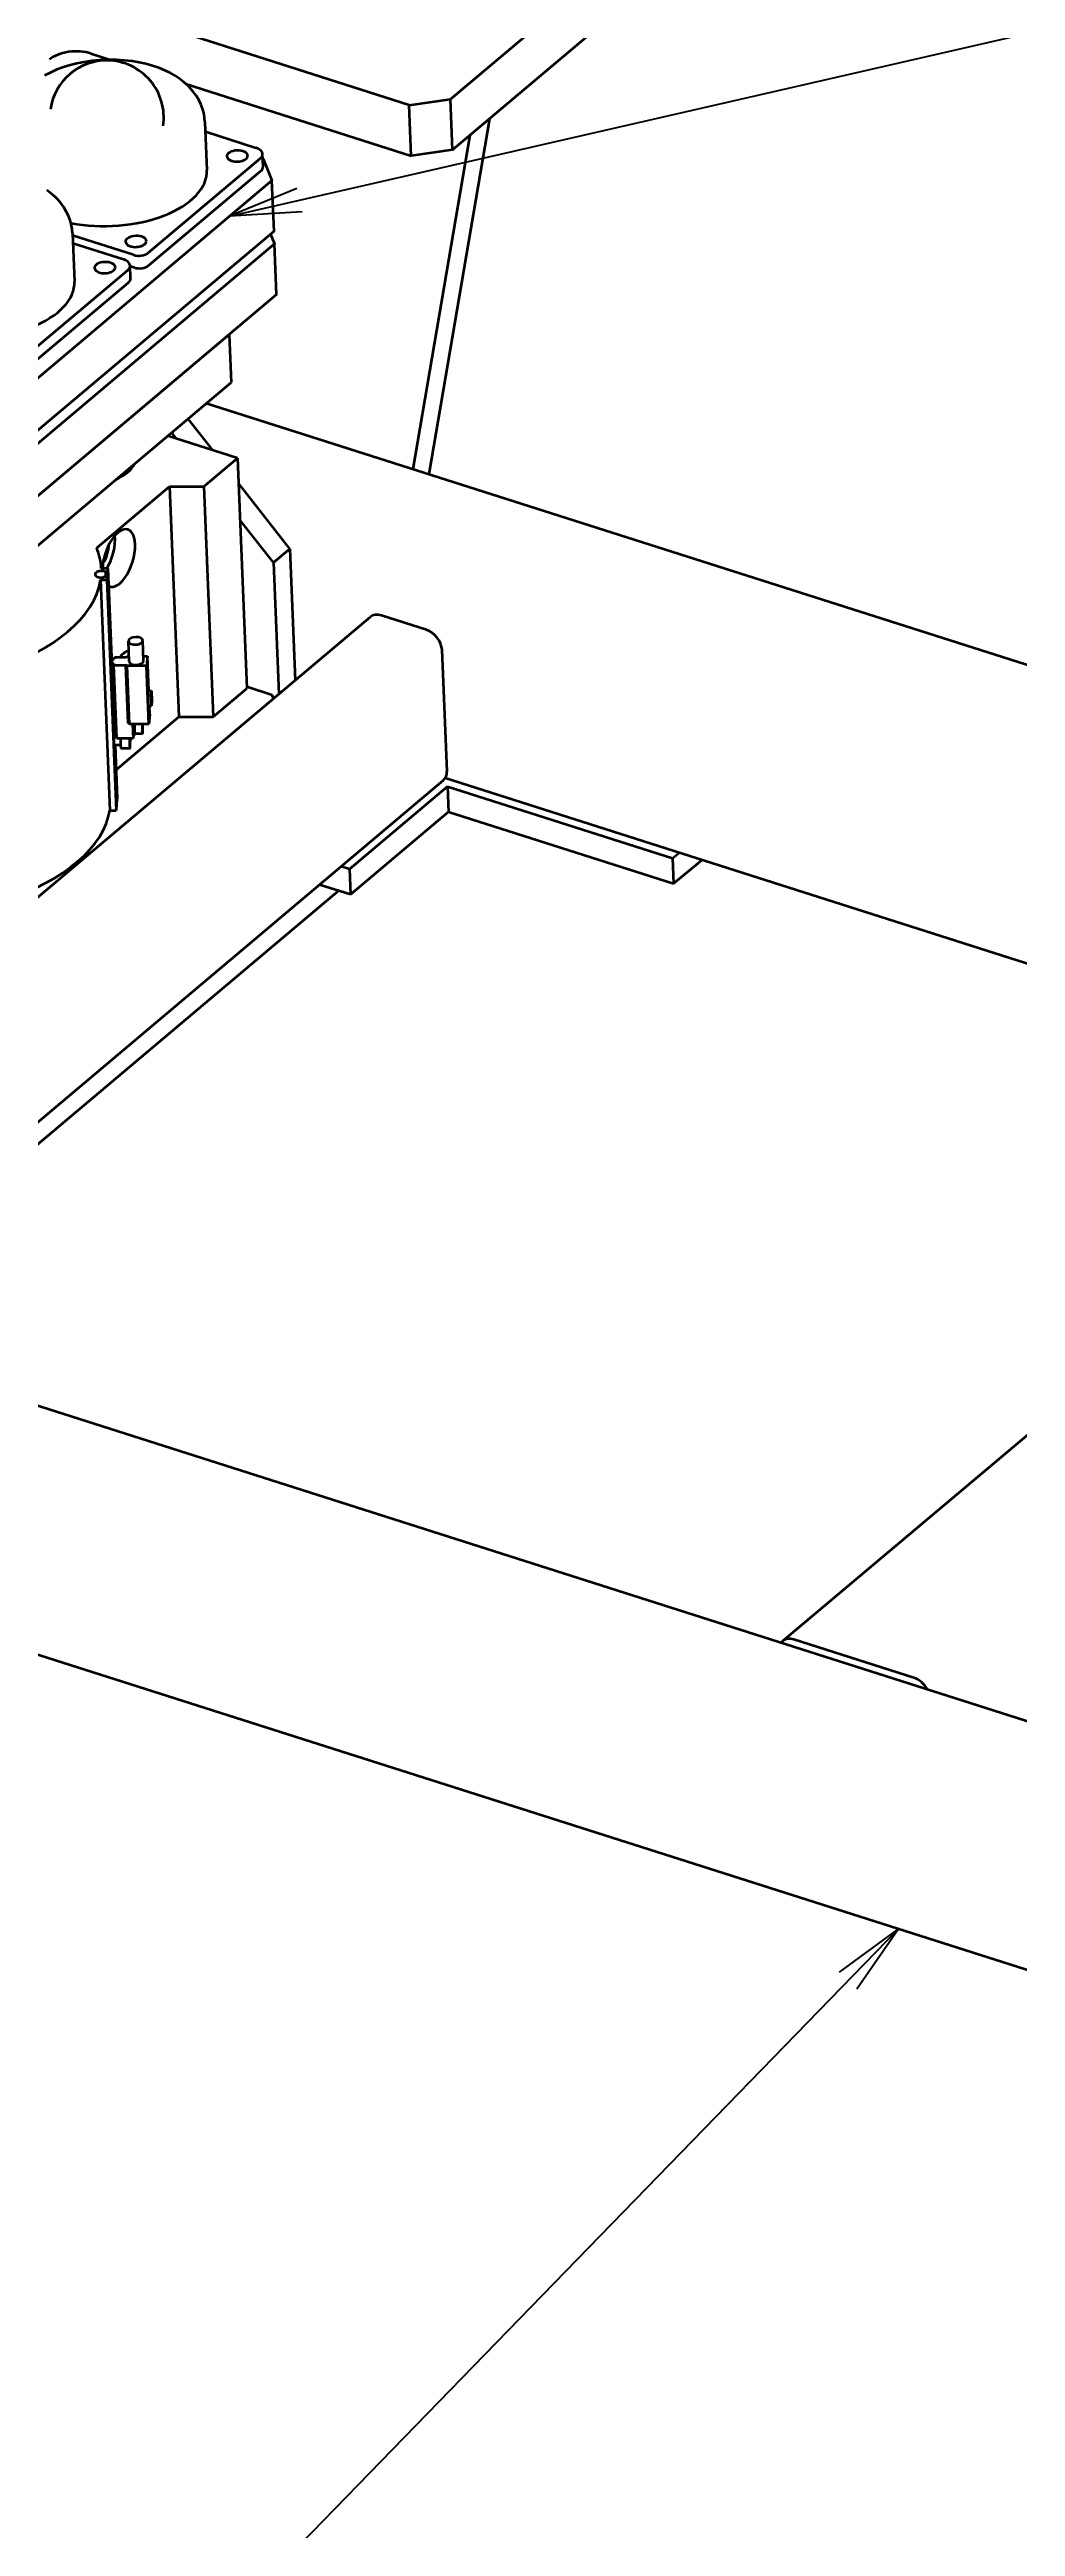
# Model space of a CAD drawing. Extents: x 0 to 18500, y -51 to 3802.
# Drawn here: x 3754 to 4077, y 860 to 1689 of the extents above; entities that cross this region are included whole.
import ezdxf

# ---------------------------------------------------------------- set-up
doc = ezdxf.new("R2010")
doc.units = 0
doc.header["$MEASUREMENT"] = 0
doc.layers.get('0').update_dxf_attribs({"linetype": 'CONTINUOUS'})
doc.layers.get('DEFPOINTS').update_dxf_attribs({"linetype": 'CONTINUOUS'})
doc.layers.add('WORD_DIM', color=253, linetype='CONTINUOUS')
doc.styles.get("Standard").update_dxf_attribs({"font": 'romans.shx', "bigfont": 'bigfont.shx'})
doc.dimstyles.new('1-8', dxfattribs={"dimscale": 8, "dimtxt": 3.5, "dimasz": 3, "dimexe": 1, "dimexo": 0, "dimgap": 1, "dimtad": 3, "dimdsep": 46, "dimtxsty": 'Standard', "dimblk1": 'OPEN', "dimblk2": 'OPEN', "dimsah": 1, "dimcen": 0, "dimclrd": 256, "dimclre": 256, "dimclrt": 3, "dimadec": 0, "dimazin": 0, "dimtfac": 1, "dimtmove": 0, "dimatfit": 3, "dimldrblk": 'OPEN', "dimfxl": 0, "dimtolj": 1, "dimtzin": 0, "dimarcsym": 0})

# ---------------------------------------------------------------- blocks, each defined once
blk = doc.blocks.new('456')
at = {"color": 7, "lineweight": 35}
for p, q in [((5031.04, -2028.92), (5129.45, -1945.99)), ((5031.72, -2045.85), (5130.13, -1962.92)), ((5017.21, -2030.86), (4910.12, -1996.72)), ((4942.6, -2023.79), (5017.89, -2047.79)), ((5044.07, -2035.45), (5023.81, -2154.33)), ((5037.51, -2040.97), (5018.48, -2152.63)), ((4929.94, -2080.31), (4967.39, -2048.75)), ((4930.11, -2084.54), (4967.56, -2052.99)), ((4971.36, -2056.1), (4676.56, -2304.53)), ((4972.04, -2073.03), (4689.32, -2311.28)), ((4972.21, -2077.26), (4690.63, -2314.56)), ((4925.1, -2080.99), (4904.69, -2074.48)), ((4885.66, -2117.63), (4923.11, -2086.07)), ((4972.89, -2094.2), (4691.63, -2331.22)), ((4885.83, -2121.86), (4923.28, -2090.3)), ((4828.01, -2216.28), (4957.03, -2107.56)), ((4828.66, -2232.37), (4957.68, -2123.64)), ((5786.74, -2397.53), (4949.4, -2130.61)), ((4959.82, -2148.96), (4936.47, -2141.52)), ((4959.82, -2148.96), (4962.92, -2226)), ((4912.73, -2178.93), (4937.1, -2158.4)), ((4937.1, -2158.4), (4940.19, -2235.43)), ((4948.62, -2158.4), (4951.71, -2235.44)), ((4977.3, -2179.26), (4960.16, -2157.34)), ((4916.5, -2185.84), (4918.45, -2234.42)), ((4971.83, -2183.86), (4973.6, -2227.89)), ((4977.3, -2179.26), (4979.07, -2223.28)), ((4914.03, -2189.67), (4917.12, -2266.71)), ((4916.11, -2189.67), (4919.2, -2266.71)), ((4916.22, -2188.55), (4919.31, -2265.59)), ((4916.39, -2186.96), (4918.29, -2234.42)), ((4717.22, -2443.94), (5004.27, -2202.05)), ((4917.8, -2217.57), (4918.76, -2241.69)), ((4919.42, -2242.67), (4918.44, -2218.12)), ((5028.21, -2213.04), (5029.84, -2253.67)), ((4919.2, -2253.12), (4940.19, -2235.43)), ((4811.31, -2439.85), (5028.69, -2256.66)), ((5030.05, -2258.75), (4997.24, -2286.39)), ((5359.59, -2361.27), (5029.28, -2255.98)), ((5030.05, -2258.75), (5105.34, -2282.75)), ((5030.38, -2267.21), (4997.58, -2294.86)), ((5030.38, -2267.21), (5105.68, -2291.22)), ((4993.58, -2293.58), (4817.63, -2441.86)), ((5142.21, -2544.46), (5399.16, -2327.92)), ((5431.83, -2637.65), (4769.8, -2426.62)), ((5484.18, -2737.52), (4741.55, -2500.8)), ((5186.03, -2556.77), (5145.87, -2543.97))]:
    blk.add_line(p, q, dxfattribs=at)
at = {"color": 7, "lineweight": 35, "ltscale": 0.170556}
blk.add_line((4910.8, -2013.65), (4917.3, -2015.73), dxfattribs=at)
at = {"color": 7, "lineweight": 35, "ltscale": 0.349223}
for p, q in [((5017.21, -2030.86), (5031.04, -2028.92)), ((5031.72, -2045.85), (5017.89, -2047.79))]:
    blk.add_line(p, q, dxfattribs=at)
at = {"color": 7, "lineweight": 35, "ltscale": 0.423608}
for p, q in [((5031.72, -2045.85), (5031.04, -2028.92)), ((5017.89, -2047.79), (5017.21, -2030.86)), ((4972.04, -2073.03), (4971.36, -2056.1))]:
    blk.add_line(p, q, dxfattribs=at)
at = {"color": 7, "lineweight": 35, "ltscale": 0.402427}
for p, q in [((4948.94, -2036.52), (4949.59, -2052.61)), ((4904.66, -2073.84), (4905.31, -2089.92)), ((4957.03, -2107.56), (4957.68, -2123.64))]:
    blk.add_line(p, q, dxfattribs=at)
at = {"color": 7, "lineweight": 35, "ltscale": 0.44261}
blk.add_line((4949.07, -2039.74), (4965.94, -2045.12), dxfattribs=at)
at = {"color": 7, "lineweight": 35, "ltscale": 0.105902}
for p, q in [((4968.37, -2051.45), (4968.2, -2047.22)), ((4924.09, -2088.77), (4923.92, -2084.54))]:
    blk.add_line(p, q, dxfattribs=at)
at = {"color": 7, "lineweight": 35, "ltscale": 0.005086}
blk.add_line((4968.27, -2048.77), (4968.46, -2048.83), dxfattribs=at)
at = {"color": 7, "lineweight": 35, "ltscale": 0.195764}
blk.add_line((4968.46, -2048.83), (4971.36, -2056.1), dxfattribs=at)
at = {"color": 7, "lineweight": 35, "ltscale": 0.442598}
blk.add_line((4904.79, -2077.06), (4921.66, -2082.43), dxfattribs=at)
at = {"color": 7, "lineweight": 35, "ltscale": 0.088154}
blk.add_line((4970.9, -2073.99), (4972.21, -2077.26), dxfattribs=at)
at = {"color": 7, "lineweight": 35, "ltscale": 0.423607}
blk.add_line((4972.89, -2094.2), (4972.21, -2077.26), dxfattribs=at)
at = {"color": 7, "lineweight": 35, "ltscale": 0.03513}
blk.add_line((4925.27, -2085.22), (4923.93, -2084.8), dxfattribs=at)
at = {"color": 7, "lineweight": 35, "ltscale": 0.334968}
blk.add_line((4951.54, -2146.32), (4943.29, -2135.77), dxfattribs=at)
at = {"color": 7, "lineweight": 35, "ltscale": 0.066525}
blk.add_line((4939.46, -2142.47), (4937.82, -2140.37), dxfattribs=at)
at = {"color": 7, "lineweight": 35, "ltscale": 0.366346}
for p, q in [((4948.62, -2158.4), (4959.82, -2148.96)), ((4951.71, -2235.44), (4962.92, -2226))]:
    blk.add_line(p, q, dxfattribs=at)
at = {"color": 7, "lineweight": 35, "ltscale": 0.288074}
blk.add_line((4937.1, -2158.4), (4948.62, -2158.4), dxfattribs=at)
at = {"color": 7, "lineweight": 35, "ltscale": 0.453782}
blk.add_line((4971.83, -2183.86), (4960.65, -2169.57), dxfattribs=at)
at = {"color": 7, "lineweight": 35, "ltscale": 0.056238}
blk.add_line((4916.5, -2185.84), (4914.25, -2185.84), dxfattribs=at)
at = {"color": 7, "lineweight": 35, "ltscale": 0.028097}
for p, q in [((4916.39, -2186.96), (4916.5, -2185.84)), ((4916.11, -2189.67), (4916.22, -2188.55)), ((4919.2, -2266.71), (4919.31, -2265.59)), ((4919.48, -2263.99), (4919.59, -2262.87))]:
    blk.add_line(p, q, dxfattribs=at)
at = {"color": 7, "lineweight": 35, "ltscale": 0.178731}
blk.add_line((4971.83, -2183.86), (4977.3, -2179.26), dxfattribs=at)
at = {"color": 7, "lineweight": 35, "ltscale": 0.051941}
for p, q in [((4914.03, -2189.67), (4916.11, -2189.67)), ((4917.12, -2266.71), (4919.2, -2266.71))]:
    blk.add_line(p, q, dxfattribs=at)
at = {"color": 7, "lineweight": 35, "ltscale": 0.018262}
blk.add_line((4916.22, -2188.55), (4915.49, -2188.55), dxfattribs=at)
at = {"color": 7, "lineweight": 35, "ltscale": 0.018323}
blk.add_line((4915.66, -2186.96), (4916.39, -2186.96), dxfattribs=at)
at = {"color": 7, "lineweight": 35, "ltscale": 0.03996}
blk.add_line((4915.66, -2186.96), (4915.72, -2188.55), dxfattribs=at)
at = {"color": 7, "lineweight": 35, "ltscale": 0.395154}
blk.add_line((5022.99, -2206.36), (5007.93, -2201.56), dxfattribs=at)
at = {"color": 7, "lineweight": 35, "ltscale": 0.169443}
for p, q in [((4923.61, -2216.89), (4923.34, -2210.12)), ((4928.41, -2216.7), (4928.14, -2209.93))]:
    blk.add_line(p, q, dxfattribs=at)
at = {"color": 7, "lineweight": 35, "ltscale": 0.038801}
blk.add_line((4917.96, -2216.02), (4917.8, -2217.57), dxfattribs=at)
at = {"color": 7, "lineweight": 35, "ltscale": 0.017468}
blk.add_line((4917.8, -2217.57), (4918.5, -2217.57), dxfattribs=at)
at = {"color": 7, "lineweight": 35, "ltscale": 0.017456}
blk.add_line((4917.96, -2216.02), (4918.65, -2216.02), dxfattribs=at)
at = {"color": 7, "lineweight": 35, "ltscale": 0.014049}
for p, q in [((4918.5, -2217.57), (4918.44, -2218.12)), ((4918.71, -2215.46), (4918.65, -2216.02))]:
    blk.add_line(p, q, dxfattribs=at)
at = {"color": 7, "lineweight": 35, "ltscale": 0.099792}
for p, q in [((4918.44, -2218.12), (4922.43, -2218.13)), ((4918.71, -2215.46), (4922.7, -2215.47))]:
    blk.add_line(p, q, dxfattribs=at)
at = {"color": 7, "lineweight": 35, "ltscale": 0.013533}
for p, q in [((4922.9, -2218.39), (4922.43, -2218.13)), ((4923.68, -2237.86), (4923.21, -2237.6))]:
    blk.add_line(p, q, dxfattribs=at)
at = {"color": 7, "lineweight": 35, "ltscale": 0.487149}
for p, q in [((4923.21, -2237.6), (4922.43, -2218.13)), ((4923.68, -2237.86), (4922.9, -2218.39)), ((4930.17, -2237.87), (4929.39, -2218.4))]:
    blk.add_line(p, q, dxfattribs=at)
at = {"color": 7, "lineweight": 35, "ltscale": 0.014743}
blk.add_line((4922.7, -2215.47), (4923.23, -2215.2), dxfattribs=at)
at = {"color": 7, "lineweight": 35, "ltscale": 0.162158}
for p, q in [((4929.39, -2218.4), (4922.9, -2218.39)), ((4930.17, -2237.87), (4923.68, -2237.86))]:
    blk.add_line(p, q, dxfattribs=at)
at = {"color": 7, "lineweight": 35, "ltscale": 0.007813}
blk.add_line((4923.23, -2215.2), (4923.54, -2215.2), dxfattribs=at)
at = {"color": 7, "lineweight": 35, "ltscale": 0.034253}
blk.add_line((4928.35, -2215.2), (4929.72, -2215.2), dxfattribs=at)
at = {"color": 7, "lineweight": 35, "ltscale": 0.080277}
blk.add_line((4929.72, -2215.2), (4929.39, -2218.4), dxfattribs=at)
at = {"color": 7, "lineweight": 35, "ltscale": 0.288971}
blk.add_line((4930.18, -2226.75), (4929.72, -2215.2), dxfattribs=at)
at = {"color": 7, "lineweight": 35, "ltscale": 0.040139}
for p, q in [((4929.9, -2228.35), (4930.07, -2226.75)), ((4930.9, -2228.35), (4931.06, -2226.75)), ((4931.2, -2230.14), (4931.03, -2231.74))]:
    blk.add_line(p, q, dxfattribs=at)
at = {"color": 7, "lineweight": 35, "ltscale": 0.024951}
for p, q in [((4930.07, -2226.75), (4931.06, -2226.75)), ((4929.9, -2228.35), (4930.9, -2228.35)), ((4930.04, -2231.74), (4931.03, -2231.74))]:
    blk.add_line(p, q, dxfattribs=at)
at = {"color": 7, "lineweight": 35, "ltscale": 0.084721}
for p, q in [((4931.06, -2226.75), (4931.2, -2230.14)), ((4930.04, -2231.74), (4929.9, -2228.35)), ((4931.03, -2231.74), (4930.9, -2228.35))]:
    blk.add_line(p, q, dxfattribs=at)
at = {"color": 7, "lineweight": 35, "ltscale": 0.223573}
blk.add_line((4962.89, -2225.35), (4971.41, -2228.07), dxfattribs=at)
at = {"color": 7, "lineweight": 35, "ltscale": 0.010242}
for p, q in [((4918.06, -2234.42), (4918.47, -2234.42)), ((4918.14, -2236.42), (4918.55, -2236.42)), ((4918.7, -2240.05), (4918.29, -2240.05))]:
    blk.add_line(p, q, dxfattribs=at)
at = {"color": 7, "lineweight": 35, "ltscale": 0.080278}
blk.add_line((4930.5, -2234.67), (4930.17, -2237.87), dxfattribs=at)
at = {"color": 7, "lineweight": 35, "ltscale": 0.073495}
blk.add_line((4930.5, -2234.67), (4930.38, -2231.74), dxfattribs=at)
at = {"color": 7, "lineweight": 35, "ltscale": 0.288062}
blk.add_line((4940.19, -2235.43), (4951.71, -2235.44), dxfattribs=at)
at = {"color": 7, "lineweight": 35, "ltscale": 0.033562}
blk.add_line((4971.91, -2229.32), (4971.41, -2228.07), dxfattribs=at)
at = {"color": 7, "lineweight": 35, "ltscale": 0.010229}
blk.add_line((4918.6, -2237.55), (4918.19, -2237.55), dxfattribs=at)
at = {"color": 7, "lineweight": 35, "ltscale": 0.028425}
for p, q in [((4918.37, -2236.42), (4918.42, -2237.55)), ((4918.53, -2236.42), (4918.58, -2237.55))]:
    blk.add_line(p, q, dxfattribs=at)
at = {"color": 7, "lineweight": 35, "ltscale": 0.025696}
blk.add_line((4919.41, -2242.38), (4918.38, -2242.38), dxfattribs=at)
at = {"color": 7, "lineweight": 35, "ltscale": 0.058177}
blk.add_line((4918.52, -2240.05), (4918.61, -2242.38), dxfattribs=at)
at = {"color": 7, "lineweight": 35, "ltscale": 0.058176}
blk.add_line((4918.68, -2240.05), (4918.77, -2242.38), dxfattribs=at)
at = {"color": 7, "lineweight": 35, "ltscale": 0.015454}
blk.add_line((4918.76, -2241.69), (4919.38, -2241.69), dxfattribs=at)
at = {"color": 7, "lineweight": 35, "ltscale": 0.00393}
blk.add_line((4918.8, -2241.69), (4918.81, -2241.85), dxfattribs=at)
at = {"color": 7, "lineweight": 35, "ltscale": 0.01449}
blk.add_line((4918.81, -2241.85), (4919.39, -2241.85), dxfattribs=at)
at = {"color": 7, "lineweight": 35, "ltscale": 0.137219}
blk.add_line((4924.91, -2242.68), (4919.42, -2242.67), dxfattribs=at)
at = {"color": 7, "lineweight": 35, "ltscale": 0.120423}
blk.add_line((4924.72, -2237.86), (4924.91, -2242.68), dxfattribs=at)
at = {"color": 7, "lineweight": 35, "ltscale": 0.034442}
blk.add_line((4925.05, -2241.31), (4924.91, -2242.68), dxfattribs=at)
at = {"color": 7, "lineweight": 35, "ltscale": 0.012476}
blk.add_line((4925.54, -2241.31), (4925.04, -2241.31), dxfattribs=at)
at = {"color": 7, "lineweight": 35, "ltscale": 0.062378}
blk.add_line((4928.04, -2241.16), (4925.54, -2241.16), dxfattribs=at)
at = {"color": 7, "lineweight": 35, "ltscale": 0.055908}
blk.add_line((4920.72, -2244.88), (4918.48, -2244.88), dxfattribs=at)
at = {"color": 7, "lineweight": 35, "ltscale": 0.478238}
blk.add_line((4918.71, -2244.88), (4919.48, -2263.99), dxfattribs=at)
at = {"color": 7, "lineweight": 35, "ltscale": 0.450266}
blk.add_line((4918.87, -2244.88), (4919.59, -2262.87), dxfattribs=at)
at = {"color": 7, "lineweight": 35, "ltscale": 0.074841}
blk.add_line((4923.84, -2245.98), (4920.85, -2245.98), dxfattribs=at)
at = {"color": 7, "lineweight": 35, "ltscale": 0.211804}
for p, q in [((5030.05, -2258.75), (5030.38, -2267.21)), ((5105.34, -2282.75), (5105.68, -2291.22))]:
    blk.add_line(p, q, dxfattribs=at)
at = {"color": 7, "lineweight": 35, "ltscale": 0.005737}
blk.add_line((4919.25, -2263.99), (4919.48, -2263.99), dxfattribs=at)
at = {"color": 7, "lineweight": 35, "ltscale": 0.073081}
blk.add_line((4997.24, -2286.39), (4994.46, -2285.5), dxfattribs=at)
at = {"color": 7, "lineweight": 35, "ltscale": 0.071119}
blk.add_line((5105.34, -2282.75), (5107.52, -2280.92), dxfattribs=at)
at = {"color": 7, "lineweight": 35, "ltscale": 0.306357}
blk.add_line((5105.68, -2291.22), (5115.05, -2283.32), dxfattribs=at)
at = {"color": 7, "lineweight": 35, "ltscale": 0.270798}
blk.add_line((4997.58, -2294.86), (4987.26, -2291.57), dxfattribs=at)
at = {"color": 7, "lineweight": 35, "ltscale": 0.211805}
blk.add_line((4997.24, -2286.39), (4997.58, -2294.86), dxfattribs=at)
at = {"color": 7, "lineweight": 35}
for points in [[(4943.2, -2024.34), (4941.9, -2023.18), (4940.36, -2022.01), (4938.85, -2021.03), (4937.27, -2020.13), (4935.28, -2019.18), (4933.55, -2018.47), (4931.38, -2017.73), (4929.16, -2017.11), (4926.89, -2016.61), (4924.57, -2016.22), (4921.92, -2015.92), (4919.37, -2015.76), (4916.5, -2015.73), (4913.63, -2015.86), (4911.09, -2016.11), (4908.58, -2016.48), (4906.1, -2016.97), (4903.83, -2017.55), (4901.6, -2018.23), (4899.44, -2019.03), (4897.35, -2019.95), (4895.31, -2020.99)], [(4948.94, -2036.52), (4948.81, -2035), (4948.52, -2033.41), (4948.13, -2032.03), (4947.58, -2030.58), (4946.87, -2029.1), (4946.02, -2027.71), (4945.16, -2026.51), (4944.01, -2025.17), (4943.2, -2024.34)], [(4898.92, -2061.66), (4897.61, -2060.5), (4896.08, -2059.33)], [(4904.66, -2073.84), (4904.53, -2072.32), (4904.24, -2070.73), (4903.85, -2069.35), (4903.3, -2067.9), (4902.58, -2066.42), (4901.74, -2065.03), (4900.87, -2063.83), (4899.73, -2062.48), (4898.92, -2061.66)]]:
    blk.add_lwpolyline(points, dxfattribs=at)
for start, end in [(89.24283, 171.59255), (351.59255, 89.24283)]:
    blk.add_arc((4916.11, -2035), 19.05, start, end, dxfattribs=at)
for centre, major_axis, ratio, start_param, end_param in [((4905.33, -2018.26), (9.99, 0.4), 0.531249, 0.970691, 2.541488), ((4963.21, -2047.42), (5, 0.2), 0.531249, 0.000047, 0.970691), ((4916.87, -2053.92), (-32.72, -1.31), 0.531249, 1.150039, 3.141581), ((4959.75, -2047.9), (3.5, 0.14), 0.531249, 0.000022, 3.141614), ((4959.75, -2047.9), (3.5, 0.14), 0.531249, 3.141614, 5.68308), ((4959.75, -2047.9), (3.5, 0.14), 0.531249, 5.68308, 6.283207), ((4963.21, -2047.42), (5, 0.2), 0.531249, 5.68308, 6.283232), ((4963.38, -2051.65), (5, 0.2), 0.531249, 5.68308, 6.283232), ((4925.85, -2076.47), (3.5, 0.14), 0.531249, 0.000022, 3.141614), ((4925.85, -2076.47), (3.5, 0.14), 0.531249, 3.141614, 5.68308), ((4925.85, -2076.47), (3.5, 0.14), 0.531249, 5.68308, 6.283207), ((4915.47, -2085.22), (3.5, 0.14), 0.531249, 0.000022, 3.141614), ((4915.47, -2085.22), (3.5, 0.14), 0.531249, 3.141614, 5.68308), ((4915.47, -2085.22), (3.5, 0.14), 0.531249, 5.68308, 6.283207), ((4918.93, -2084.74), (5, 0.2), 0.531249, 0.000047, 0.970691), ((4918.93, -2084.74), (5, 0.2), 0.531249, 5.68308, 6.283232), ((4927.01, -2079.38), (3.5, 0.14), 0.531249, 4.112284, 5.68308), ((4927.18, -2083.61), (3.5, 0.14), 0.531249, 4.112284, 5.68308), ((4872.58, -2091.24), (-32.72, -1.31), 0.531249, 1.150039, 3.141581), ((4919.1, -2088.97), (5, 0.2), 0.531249, 5.68308, 6.283232), ((4907.96, -2148.94), (-17.99, -0.72), 0.531249, 2.221511, 2.862779), ((4920.12, -2182.33), (3.04, 9.53), 0.478447, 0.00004, 2.094988), ((4913.43, -2180.19), (1.9, 5.95), 0.478447, 4.143143, 5.28116), ((4913.43, -2180.19), (-3.04, -9.53), 0.478447, 1.09636, 2.317181), ((4920.12, -2182.33), (3.04, 9.53), 0.478447, 3.791343, 6.283225), ((4845.11, -2188.59), (69.14, 2.77), 0.531249, 6.282644, 6.473204), ((4914.22, -2187.76), (-2.02, -0.08), 0.531249, 3.900089, 5.373336), ((4845.11, -2188.59), (69.14, 2.77), 0.531249, 5.18764, 6.178521), ((4914.22, -2187.76), (-2.02, -0.08), 0.531249, 5.373336, 6.283155), ((4914.22, -2187.76), (-2.02, -0.08), 0.531249, 6.283155, 8.514929), ((4920.12, -2182.33), (3.04, 9.53), 0.478447, 3.063691, 3.141633), ((4920.12, -2182.33), (3.04, 9.53), 0.478447, 3.141633, 3.791343), ((5008.13, -2206.64), (-3.87, 4.59), 0.699187, 5.44554, 6.283144), ((4925.74, -2210.03), (2.4, 0.1), 0.531249, 6.283173, 9.348272), ((4925.74, -2210.03), (2.4, 0.1), 0.531249, 3.14158, 6.283173), ((4925.74, -2210.03), (2.4, 0.1), 0.531249, 3.065087, 3.14158), ((5023.19, -2211.44), (3.87, -4.59), 0.699187, 0.733151, 2.303947), ((4921.75, -2222.96), (3.04, 9.53), 0.478447, 1.372952, 1.377524), ((4921.75, -2222.96), (3.04, 9.53), 0.478447, 0.268824, 0.830748), ((4915.06, -2220.83), (-3.04, -9.53), 0.478447, 2.312403, 2.317181), ((4926.01, -2216.8), (-2.4, -0.1), 0.531249, 6.283173, 9.424765), ((4915.06, -2220.83), (1.9, 5.95), 0.478447, 4.728996, 4.73832), ((4915.06, -2220.83), (-3.04, -9.53), 0.478447, 1.177832, 1.181797), ((4921.75, -2222.96), (3.04, 9.53), 0.478447, 3.063691, 3.068258), ((4920.85, -2243.63), (0, -2.35), 0.064754, 4.293978, 6.283153), ((4923.84, -2243.63), (0, 2.35), 0.064754, 1.152386, 3.14156), ((4923.84, -2243.63), (0, -2.35), 0.064754, 0.561394, 1.989134), ((4924.95, -2238.81), (0, -1.25), 0.064754, 3.858341, 5.642019), ((4925.05, -2238.81), (0, -2.5), 0.064754, 4.325859, 6.283153), ((4925.54, -2238.81), (0, 2.5), 0.064754, 1.184266, 3.14156), ((4925.54, -2238.81), (0, -2.35), 0.064754, 4.299474, 6.283153), ((4925.54, -2238.81), (0, 2.5), 0.064754, 3.14156, 3.489853), ((4928.04, -2238.81), (0, -2.35), 0.064754, 4.299474, 6.283153), ((4928.04, -2238.81), (0, -2.35), 0.064754, 6.283153, 6.844579), ((4928.04, -2238.81), (0, -2.35), 0.064754, 0.561394, 1.983446), ((4923.84, -2243.63), (0, 2.35), 0.064754, 3.14156, 3.702986), ((5024.82, -2252.07), (-3.87, 4.59), 0.699187, 3.141551, 3.874743), ((4848.2, -2265.63), (69.14, 2.77), 0.531249, 5.202325, 6.178521), ((5146.08, -2549.05), (3.87, -4.59), 0.699187, 3.141551, 3.355631), ((5146.08, -2549.05), (3.87, -4.59), 0.699187, 2.303947, 3.141551), ((5186.24, -2561.85), (3.87, -4.59), 0.699187, 1.252249, 2.303947)]:
    blk.add_ellipse(centre, major_axis=major_axis, ratio=ratio, start_param=start_param, end_param=end_param, dxfattribs=at)
blk = doc.blocks.new('aa1')
for p, q in [((0, 0), (-1, 0)), ((-0.4, 0.067), (0, 0)), ((-0.4, -0.067), (0, 0))]:
    blk.add_line(p, q)
blk = doc.blocks.new('aa2')
blk.add_circle((0, 0), 1)
blk = doc.blocks.new('*D1562')
at = {"layer": 'DEFPOINTS', "color": 0, "linetype": 'Continuous'}
for p in [(4037.93, 1060.18), (3603.79, 613.68), (3603.79, 613.68)]:
    blk.add_point(p, dxfattribs=at)
at = {"layer": 'WORD_DIM', "linetype": 'Continuous', "lineweight": -2}
blk.add_line((3996.11, 1017.16), (3645.61, 656.7), dxfattribs=at)
at = {"layer": 'WORD_DIM', "linetype": 'Continuous', "lineweight": -2, "xscale": 60, "yscale": 60, "zscale": 60}
for name, p, rotation in [('aa1', (4037.93, 1060.18), 45.80381941743909), ('aa2', (3603.79, 613.68), 225.8038194174391)]:
    blk.add_blockref(name, p, dxfattribs=dict(at, rotation=rotation))
at = {"layer": 'WORD_DIM', "color": 3, "linetype": 'Continuous', "insert": (3820.86, 836.93), "char_height": 0.000008, "attachment_point": 5, "rotation": 45.80382}
blk.add_mtext('\\A1;622.77', dxfattribs=at)
blk = doc.blocks.new('_OPEN')
at = {"color": 0}
for p, q in [((-1, 0.167), (0, 0)), ((-1, -0.167), (0, 0)), ((0, 0), (-1, 0))]:
    blk.add_line(p, q, dxfattribs=at)
blk = doc.blocks.new('*D1574')
at = {"layer": 'DEFPOINTS', "color": 0, "linetype": 'Continuous'}
for p in [(4492.89, 1788.39), (4492.89, 1788.39), (3814.33, 1632.95)]:
    blk.add_point(p, dxfattribs=at)
at = {"layer": 'WORD_DIM', "linetype": 'Continuous', "lineweight": -2}
blk.add_line((3872.82, 1646.35), (4434.41, 1775), dxfattribs=at)
at = {"layer": 'WORD_DIM', "linetype": 'Continuous', "lineweight": -2, "xscale": 60, "yscale": 60, "zscale": 60}
for name, p, rotation in [('aa2', (4492.89, 1788.39), 12.90245527525962), ('aa1', (3814.33, 1632.95), 192.9024552752597)]:
    blk.add_blockref(name, p, dxfattribs=dict(at, rotation=rotation))
at = {"layer": 'WORD_DIM', "color": 3, "linetype": 'Continuous', "insert": (4153.61, 1710.67), "char_height": 0.000008, "attachment_point": 5, "rotation": 12.90246}
blk.add_mtext('\\A1;696.14', dxfattribs=at)

msp = doc.modelspace()

# ---------------------------------------------------------------- block references
at = {"layer": 'WORD_DIM', "linetype": 'Continuous'}
msp.add_blockref('456', (-1142.85904, 3700.99392), dxfattribs=at)

# ---------------------------------------------------------------- dimensions: what is measured, and where the dimension line sits
at = {"layer": 'WORD_DIM', "color": 3, "linetype": 'Continuous'}
for p1, p2, picture, middle in [((3814.33134, 1632.95195), (4492.89131, 1788.39354), '*D1574', (4153.61133, 1710.67275)), ((4037.93247, 1060.18036), (3603.78636, 613.67858), '*D1562', (3820.85941, 836.92947))]:
    dim = msp.add_aligned_dim(p1=p1, p2=p2, distance=0, dimstyle='1-8', override={"dimtxt": 1e-06, "dimasz": 7.5, "dimgap": 0, "dimblk1": 'aa1', "dimblk2": 'aa2', "dimse1": 1, "dimse2": 1}, dxfattribs=at)
    dim.commit()
    dim.dimension.update_dxf_attribs({"geometry": picture, "text_midpoint": middle})

doc.saveas('drawing.dxf')
